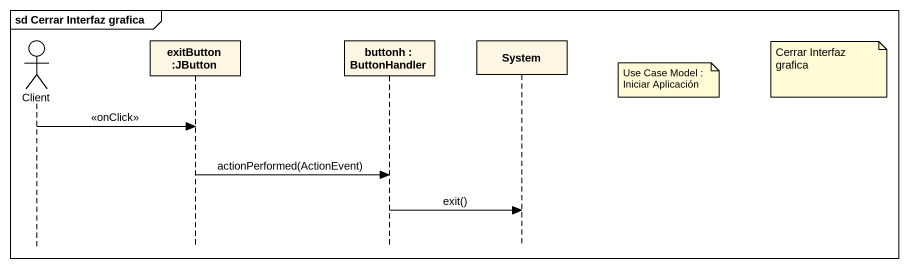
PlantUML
@startuml
mainframe sd Cerrar Interfaz grafica
hide footbox
actor Client
participant "exitButton :JButton" as exitButton_JButton
participant "buttonh : ButtonHandler" as buttonh
participant System

note right of System : Cerrar Interfaz grafica
note right of System : Use Case Model : Iniciar Aplicación
Client -> exitButton_JButton : <<onClick>>
exitButton_JButton -> buttonh : actionPerformed(ActionEvent)
buttonh -> System : exit()
@enduml
